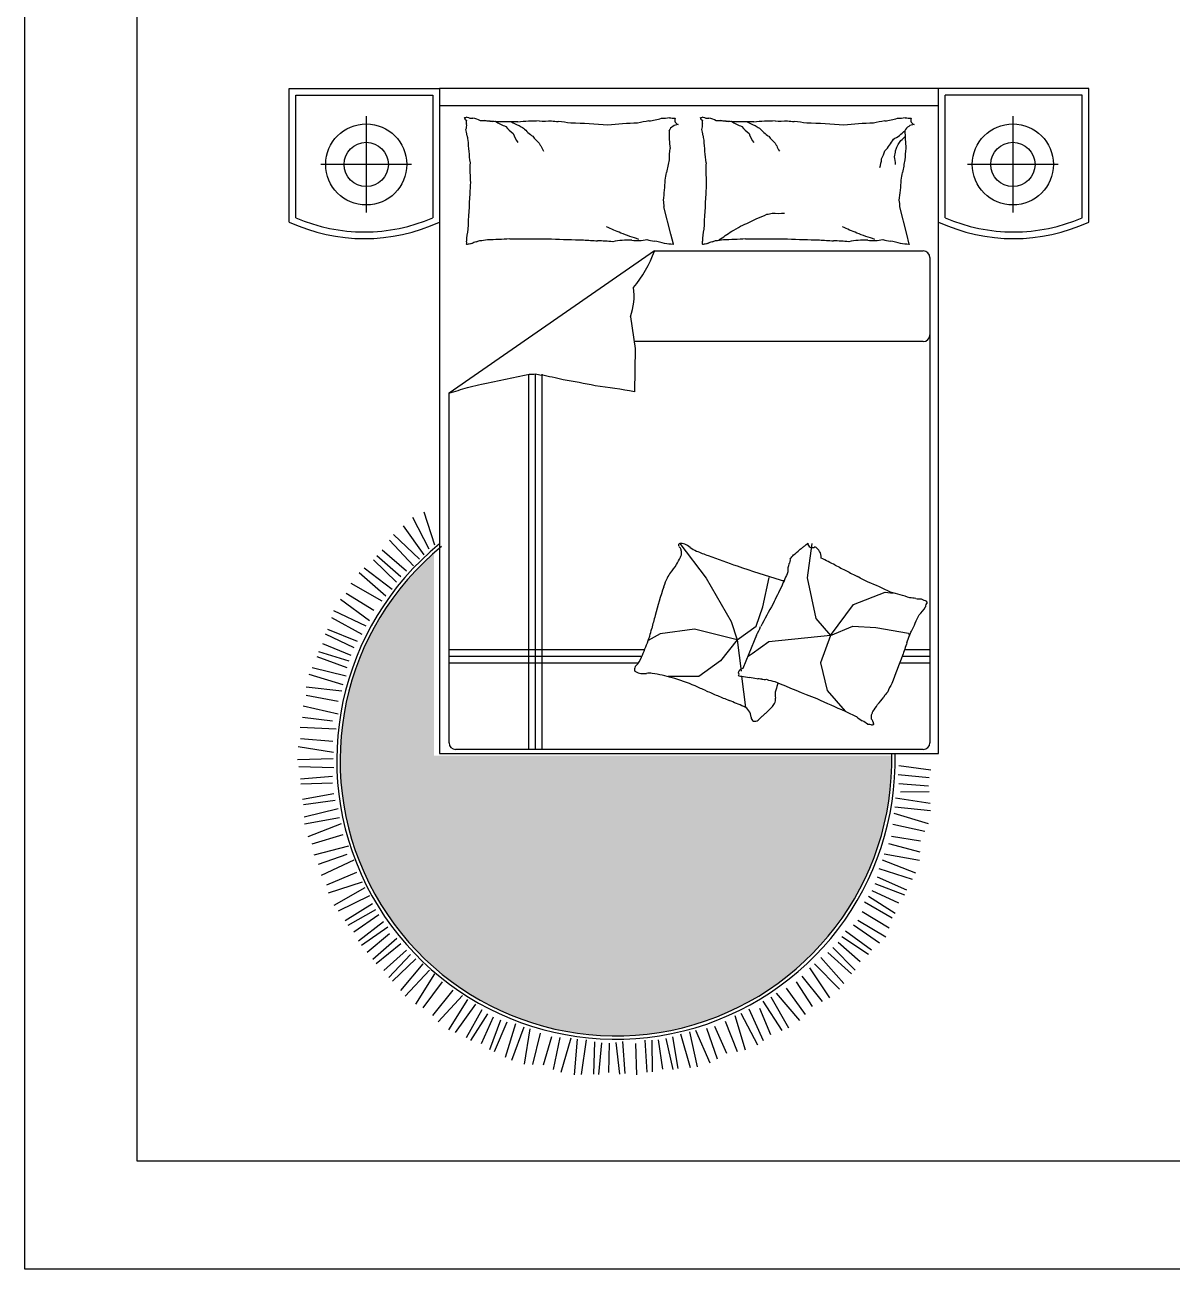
# Model space of a CAD drawing. Header units: inches. Extents: x 7.5 to 50, y 15.4 to 40.2.
# Drawn here: x 28.975 to 32.423, y 15.433 to 19.175 of the extents above; entities that cross this region are included whole.
import ezdxf

# ---------------------------------------------------------------- set-up
doc = ezdxf.new("R2010")
doc.units = ezdxf.units.IN
doc.header["$MEASUREMENT"] = 0
for name, color, linetype in [('02', 2, 'Continuous'), ('4', 4, 'Continuous'), ('8', 8, 'Continuous'), ('kadrbm', 4, 'Continuous')]:
    doc.layers.add(name, color=color, linetype=linetype)

# ---------------------------------------------------------------- blocks, each defined once
blk = doc.blocks.new('kadrbm')
at = {"layer": 'kadrbm', "color": 4}
blk.add_lwpolyline([(0, 0), (0, 24.7972), (21, 24.7972), (21, 0), (0, 0)], close=True, dxfattribs=at)
blk.add_lwpolyline([(20.6631, 0.3257), (20.6631, 24.4603), (0.3369, 24.4603), (0.3369, 0.3257), (20.6631, 0.3257)], dxfattribs=at)

msp = doc.modelspace()

# ---------------------------------------------------------------- hatches: boundary and pattern name
at = {"layer": '8'}
h = msp.add_hatch(dxfattribs=at)
h.set_pattern_fill('AR-CONC', color=256, scale=0.0005, style=0)
h.set_pattern_definition([(50, (-17.38885, 11.563766), (0.09109233, -0.00796954), [0.009525, -0.104775]), (355, (-17.38885, 11.56377), (-0.01762141, 0.09552832), [0.00762, -0.08382]), (100.451, (-17.38126, 11.5631), (0.07347125, 0.08755834), [0.008095, -0.089045]), (46.1842, (-17.38885, 11.58917), (0.13553952, -0.02102116), [0.0142875, -0.1571625]), (96.6356, (-17.37756, 11.58741), (0.1187021, 0.12371278), [0.0121425, -0.1335675]), (351.184, (-17.38885, 11.58917), (0.1187023, 0.12371256), [0.01143, -0.12573]), (21, (-17.37615, 11.582816), (0.07580744, -0.05113276), [0.009525, -0.104775]), (326, (-17.37615, 11.58282), (0.03090101, 0.09209398), [0.00762, -0.08382]), (71.4514, (-17.369835, 11.578554), (0.10670825, 0.04096143), [0.008095, -0.089045]), (37.5, (-17.388852, 11.563766), (0.001544302, 0.04227752), [0, -0.082804, 0, -0.08509, 0, -0.0841375]), (7.5, (-17.388852, 11.563766), (0.03340983, 0.050090287), [0, -0.048514, 0, -0.080899, 0, -0.0320675]), (327.5, (-17.417173, 11.563766), (0.067795298, -0.002864372), [0, -0.03175, 0, -0.09906, 0, -0.131445]), (317.5, (-17.429873, 11.563766), (0.07406459, 0.012713246), [0, -0.041275, 0, -0.065786, 0, -0.093345])])
h.paths.add_polyline_path([(30.8656, 16.9772), (30.2044, 16.9772), (30.2044, 16.5294), (30.8656, 16.5294)])
h.paths.add_polyline_path([(30.2044, 16.9772), (29.9224, 16.9772, 0.14282), (30.0448, 16.5294), (30.2044, 16.5294)])
h.paths.add_polyline_path([(30.2044, 17.5864, 0.211433), (29.9224, 16.9772), (30.2044, 16.9772)])
h.paths.add_polyline_path([(31.5806, 16.9772), (30.8656, 16.9772), (30.8656, 16.5294), (31.4582, 16.5294, 0.14282)])
h.paths.add_polyline_path([(31.4582, 16.5294), (30.8656, 16.5294), (30.8656, 16.142, 0.224177)])
h.paths.add_polyline_path([(30.8656, 16.5294), (30.2044, 16.5294), (30.2044, 16.3401, 0.218), (30.8656, 16.142)])
h.paths.add_polyline_path([(30.2044, 16.5294), (30.0448, 16.5294, 0.075065), (30.2044, 16.3401)])

# ---------------------------------------------------------------- linework, layer by layer
at = {"layer": '02'}
for p, q in [((29.7695, 18.582, -0.6857), (29.7695, 18.9834, -0.6857)), ((29.7695, 18.9834, -0.6857), (30.2212, 18.9834, -0.6857)), ((31.7212, 18.9834), (30.2212, 18.9834)), ((30.2212, 18.9834), (30.2212, 16.9834)), ((32.173, 18.9834, -0.6857), (31.7212, 18.9834, -0.6857)), ((31.7212, 16.9834), (31.7212, 18.9834)), ((32.173, 18.582, -0.6857), (32.173, 18.9834, -0.6857)), ((29.7895, 18.5949, -0.6857), (29.7895, 18.9634, -0.6857)), ((29.7895, 18.9634, -0.6857), (30.2012, 18.9634, -0.6857)), ((30.2012, 18.9634), (30.2012, 18.5949)), ((32.153, 18.9634, -0.6857), (31.7412, 18.9634, -0.6857)), ((31.7412, 18.5949), (31.7412, 18.9634)), ((32.153, 18.5949, -0.6857), (32.153, 18.9634, -0.6857)), ((31.7212, 18.931), (30.2212, 18.931)), ((30.9167, 18.5451), (30.896, 18.6276)), ((31.6259, 18.5451), (31.6052, 18.6276)), ((30.9242, 18.5151), (30.9167, 18.5451)), ((31.6334, 18.5151), (31.6259, 18.5451)), ((30.8677, 18.4949), (30.2497, 18.0675)), ((30.8677, 18.4949), (31.6754, 18.4949)), ((31.6954, 18.4749), (31.6954, 17.0156)), ((30.7952, 18.2972), (30.8089, 18.2018)), ((31.6754, 18.2223), (30.8059, 18.2223)), ((30.8089, 18.2018), (30.8071, 18.0717)), ((30.4901, 16.9956), (30.4901, 18.1245)), ((30.5101, 16.9956), (30.5101, 18.1245)), ((30.5301, 16.9956), (30.5301, 18.1245)), ((30.2497, 17.0156), (30.2497, 18.0675)), ((30.2068, 17.6105), (30.1755, 17.7091)), ((30.1755, 17.5808), (30.1129, 17.6684)), ((30.1896, 17.598), (30.1411, 17.6935)), ((30.1614, 17.5682), (30.0832, 17.6418)), ((30.1223, 17.5322), (30.0488, 17.5949)), ((30.1427, 17.5479), (30.0707, 17.6246)), ((30.9437, 17.615), (31.0228, 17.511)), ((31.3402, 17.6151), (31.3265, 17.512)), ((30.092, 17.4989), (30.0226, 17.566)), ((30.1051, 17.515), (30.0332, 17.5776)), ((30.06, 17.4565), (29.9792, 17.5272)), ((30.0784, 17.4771), (29.9951, 17.5413)), ((30.0489, 17.4412), (29.9556, 17.495)), ((31.0228, 17.511), (31.098, 17.3807)), ((31.1928, 17.4241), (31.2126, 17.513)), ((31.3265, 17.512), (31.3523, 17.3899)), ((30.0102, 17.3823), (29.9237, 17.4466)), ((30.0236, 17.4131), (29.9406, 17.4648)), ((31.4658, 17.4312), (31.5604, 17.469)), ((31.5604, 17.469), (31.5845, 17.4656)), ((30.0006, 17.3661), (29.9036, 17.4121)), ((31.1731, 17.3668), (31.1928, 17.4241)), ((31.397, 17.3384), (31.4658, 17.4312)), ((29.989, 17.3409), (29.897, 17.3919)), ((31.098, 17.3807), (31.1158, 17.3253)), ((31.1158, 17.3253), (31.1731, 17.3668)), ((31.3523, 17.3899), (31.397, 17.3384)), ((31.397, 17.3384), (31.4641, 17.3659)), ((31.4641, 17.3659), (31.5329, 17.3624)), ((29.9648, 17.3014), (29.8788, 17.3425)), ((29.9744, 17.3198), (29.8853, 17.3568)), ((30.8845, 17.3431), (30.8485, 17.3231)), ((30.9873, 17.3569), (30.8845, 17.3431)), ((31.1158, 17.3253), (30.9873, 17.3569)), ((31.174, 17.3392), (31.1509, 17.2828)), ((31.397, 17.3384), (31.2112, 17.3195)), ((31.397, 17.3384), (31.366, 17.2558)), ((31.5329, 17.3624), (31.6309, 17.3452)), ((31.6309, 17.3452), (31.6342, 17.3388)), ((29.9554, 17.2782), (29.8708, 17.3128)), ((30.2497, 17.2966), (30.8383, 17.2966)), ((31.1158, 17.3253), (31.0663, 17.2621)), ((31.1158, 17.3253), (31.1275, 17.2312)), ((31.2112, 17.3195), (31.1613, 17.2834)), ((31.6194, 17.2966), (31.6954, 17.2966)), ((29.9438, 17.2414), (29.8531, 17.2746)), ((29.9492, 17.2615), (29.8581, 17.2895)), ((30.2497, 17.2766), (30.8303, 17.2766)), ((30.2497, 17.2566), (30.8198, 17.2566)), ((31.0663, 17.2621), (31.0011, 17.2147)), ((31.1509, 17.2828), (31.1332, 17.2394)), ((31.1613, 17.2834), (31.1493, 17.2748)), ((31.366, 17.2558), (31.3867, 17.1733)), ((31.6045, 17.2566), (31.6954, 17.2566)), ((31.6126, 17.2766), (31.6954, 17.2766)), ((29.9317, 17.1896), (29.8292, 17.2215)), ((29.9402, 17.216), (29.838, 17.2409)), ((31.1294, 17.2165), (31.1412, 17.1219)), ((29.9277, 17.1712), (29.8206, 17.1826)), ((31.0011, 17.2147), (30.9082, 17.2147)), ((29.9167, 17.1395), (29.8207, 17.1577)), ((31.3867, 17.1733), (31.4403, 17.1108)), ((29.9163, 17.1017), (29.8112, 17.1253)), ((29.8997, 17.0802), (29.8094, 17.0917)), ((29.9102, 17.0565), (29.8026, 17.0615)), ((29.9029, 16.9864), (29.7966, 17.0038)), ((29.9006, 17.0199), (29.8033, 17.0277)), ((31.6754, 16.9956), (30.2697, 16.9956)), ((29.9019, 16.9676), (29.7946, 16.9639)), ((30.2212, 16.9834), (31.7212, 16.9834)), ((29.9031, 16.9399), (29.798, 16.9429)), ((31.6002, 16.9201), (31.6932, 16.9112)), ((31.602, 16.947), (31.6985, 16.9345)), ((29.8999, 16.9145), (29.8036, 16.9064)), ((29.8998, 16.8937), (29.8045, 16.8907)), ((31.602, 16.8933), (31.6914, 16.8861)), ((29.9032, 16.8619), (29.8094, 16.8447)), ((29.9077, 16.8416), (29.8119, 16.8292)), ((31.5924, 16.8502), (31.6962, 16.8336)), ((31.6072, 16.8679), (31.6933, 16.8692)), ((29.9162, 16.8174), (29.814, 16.7923)), ((31.5865, 16.8041), (31.6897, 16.7731)), ((31.59, 16.8226), (31.6969, 16.8123)), ((29.9208, 16.7901), (29.8151, 16.7711)), ((29.9258, 16.772), (29.8255, 16.7326)), ((31.5844, 16.7706), (31.6799, 16.7502)), ((29.9306, 16.7387), (29.8371, 16.7106)), ((31.5796, 16.7351), (31.6666, 16.7204)), ((29.9477, 16.705), (29.8436, 16.6774)), ((31.5706, 16.7123), (31.6651, 16.6877)), ((29.9424, 16.6797), (29.8566, 16.6493)), ((29.9632, 16.6621), (29.8655, 16.6168)), ((31.5522, 16.6633), (31.6524, 16.6246)), ((31.5575, 16.6814), (31.6636, 16.6629)), ((29.9716, 16.6252), (29.8816, 16.5872)), ((31.542, 16.6376), (31.6423, 16.6058)), ((29.9891, 16.5966), (29.8868, 16.5629)), ((29.9969, 16.5794), (29.9034, 16.5266)), ((31.5299, 16.5928), (31.619, 16.5587)), ((31.5367, 16.6124), (31.6249, 16.5732)), ((30.0107, 16.5554), (29.9161, 16.5095)), ((31.5105, 16.5544), (31.5906, 16.5027)), ((31.5207, 16.5714), (31.6011, 16.534)), ((30.0196, 16.5314), (29.938, 16.4798)), ((30.0291, 16.5129), (29.946, 16.4662)), ((31.4919, 16.5085), (31.5725, 16.4589)), ((31.4986, 16.5374), (31.5824, 16.4893)), ((30.0387, 16.4978), (29.9634, 16.4461)), ((30.0528, 16.4772), (29.9774, 16.4188)), ((31.4656, 16.4681), (31.5434, 16.4143)), ((31.4786, 16.4816), (31.5626, 16.4315)), ((30.0661, 16.4612), (29.9867, 16.4062)), ((30.071, 16.4409), (30.0037, 16.3852)), ((31.431, 16.4326), (31.5106, 16.3801)), ((31.4418, 16.4504), (31.5195, 16.393)), ((30.0927, 16.4273), (30.0204, 16.3633)), ((30.1051, 16.4106), (30.0304, 16.3512)), ((30.1218, 16.392), (30.0537, 16.3311)), ((31.4037, 16.3994), (31.4708, 16.3316)), ((31.4196, 16.4164), (31.4862, 16.3579)), ((30.1341, 16.3791), (30.069, 16.3094)), ((30.1498, 16.3655), (30.0803, 16.2984)), ((31.3676, 16.3703), (31.437, 16.2913)), ((31.3884, 16.3853), (31.4598, 16.3203)), ((30.1711, 16.3511), (30.104, 16.2701)), ((30.1911, 16.332), (30.1175, 16.2537)), ((30.2059, 16.3203), (30.1489, 16.229)), ((31.3337, 16.3385), (31.3933, 16.2488)), ((31.3481, 16.3506), (31.4239, 16.2745)), ((30.2296, 16.2965), (30.1713, 16.2182)), ((31.2934, 16.2966), (31.3419, 16.2229)), ((31.3107, 16.314), (31.3713, 16.2374)), ((30.2615, 16.272), (30.2005, 16.1956)), ((30.2905, 16.2551), (30.2167, 16.1767)), ((30.3055, 16.2437), (30.2486, 16.1527)), ((31.2175, 16.2519), (31.2699, 16.1582)), ((31.233, 16.2625), (31.3029, 16.1806)), ((31.2628, 16.2779), (31.32, 16.1987)), ((30.3291, 16.2293), (30.2679, 16.1438)), ((30.3484, 16.2124), (30.3013, 16.1281)), ((31.151, 16.2156), (31.1944, 16.1198)), ((31.1829, 16.2178), (31.2165, 16.1385)), ((31.1932, 16.2386), (31.2502, 16.1502)), ((30.3656, 16.2007), (30.3148, 16.12)), ((30.3827, 16.1906), (30.3462, 16.1099)), ((30.4042, 16.1816), (30.3711, 16.0922)), ((30.424, 16.1751), (30.3857, 16.0864)), ((30.4491, 16.17), (30.4185, 16.0694)), ((31.0802, 16.1784), (31.1158, 16.0874)), ((31.1093, 16.1951), (31.1403, 16.0919)), ((31.1267, 16.2024), (31.177, 16.1075)), ((30.4749, 16.1601), (30.4373, 16.0595)), ((30.4931, 16.1551), (30.4757, 16.0488)), ((30.5241, 16.1423), (30.5006, 16.0475)), ((30.5581, 16.131), (30.5332, 16.0464)), ((30.9219, 16.131), (30.9378, 16.0357)), ((30.9458, 16.1404), (30.9746, 16.0392)), ((30.9729, 16.146), (30.9958, 16.0411)), ((30.9909, 16.1517), (31.0339, 16.0529)), ((31.0239, 16.1577), (31.0555, 16.0653)), ((31.0479, 16.1628), (31.0836, 16.0821)), ((30.5826, 16.1291), (30.5633, 16.0333)), ((30.6161, 16.1273), (30.5862, 16.0239)), ((30.6347, 16.1241), (30.6256, 16.0171)), ((30.6623, 16.122), (30.6468, 16.018)), ((30.6872, 16.1158), (30.6837, 16.0193)), ((30.7078, 16.1132), (30.6994, 16.0182)), ((30.7311, 16.1121), (30.7295, 16.0235)), ((30.7509, 16.1139), (30.7622, 16.0192)), ((30.7714, 16.1171), (30.7778, 16.0207)), ((30.8105, 16.1111), (30.8135, 16.0165)), ((30.8383, 16.1214), (30.8443, 16.025)), ((30.859, 16.1209), (30.86, 16.0255)), ((30.8788, 16.1217), (30.8919, 16.034)), ((30.9018, 16.1258), (30.9224, 16.0327))]:
    msp.add_line(p, q, dxfattribs=at)
for centre, radius, start, end in [((30.2938, 18.8973), 0.00342, 291.7883, 340.436), ((30.2956, 18.8919), 0.00232, 340.436, 101.8931), ((30.2951, 18.9212), 0.0251, 274.3025, 291.7883), ((30.3017, 18.8927), 0.00428, 201.9904, 281.8931), ((30.2702, 18.8723), 0.0328, 338.579, 8.1335), ((30.3171, 18.8828), 0.0156, 158.579, 201.9904), ((30.3192, 18.9227), 0.0289, 239.3487, 274.3025), ((30.3164, 18.8402), 0.0539, 59.3487, 84.7408), ((30.3166, 18.0663), 0.8208, 84.7408, 88.0921), ((30.4068, 17.3894), 1.4943, 88.0921, 90.5757), ((30.5297, 18.0127), 0.8732, 90.5757, 94.8018), ((30.5337, 19.1753), 0.2897, 267.4614, 274.8018), ((30.5849, 19.0366), 0.1524, 259.8101, 267.4614), ((30.5221, 18.3581), 0.5293, 79.8101, 83.9133), ((30.6157, 17.83), 1.049, 83.9133, 90), ((30.8166, 18.1963), 0.6827, 90, 97.5469), ((30.8823, 18.6458), 0.2422, 97.5469, 105.744), ((30.8058, 19.1875), 0.3048, 278.4372, 285.744), ((30.8885, 19.0553), 0.1611, 270, 278.4372), ((30.9416, 18.8413), 0.0342, 94.4002, 153.4195), ((30.9298, 18.9845), 0.0904, 258.7276, 270), ((30.9415, 18.8883), 0.0131, 153.4195, 258.7276), ((31.003, 18.8973), 0.00342, 291.7883, 340.436), ((31.0048, 18.8919), 0.00232, 340.436, 101.8931), ((31.0044, 18.9212), 0.0251, 274.3025, 291.7883), ((31.0109, 18.8927), 0.00428, 201.9904, 281.8931), ((30.9794, 18.8723), 0.0328, 338.579, 8.1335), ((31.0263, 18.8828), 0.0156, 158.579, 201.9904), ((31.0284, 18.9227), 0.0289, 239.3487, 274.3025), ((31.0257, 18.8402), 0.0539, 59.3487, 84.7408), ((31.0258, 18.0663), 0.8208, 84.7408, 88.0921), ((31.1161, 17.3894), 1.4943, 88.0921, 90.5757), ((31.2389, 18.0127), 0.8732, 90.5757, 94.8018), ((31.243, 19.1753), 0.2897, 267.4614, 274.8018), ((31.2942, 19.0366), 0.1524, 259.8101, 267.4614), ((31.2313, 18.3581), 0.5293, 79.8101, 83.9133), ((31.3249, 17.83), 1.049, 83.9133, 90), ((31.5258, 18.1963), 0.6827, 90, 97.5469), ((31.5916, 18.6458), 0.2422, 97.5469, 105.744), ((31.515, 19.1875), 0.3048, 278.4372, 285.744), ((31.5977, 19.0553), 0.1611, 270, 278.4372), ((31.6508, 18.8413), 0.0342, 94.4002, 153.4195), ((31.639, 18.9845), 0.0904, 258.7276, 270), ((31.6508, 18.8883), 0.0131, 153.4195, 258.7276), ((30.0602, 18.8087), 0.246, 8.1335, 12.1095), ((30.5003, 18.87), 0.1983, 187.6809, 192.1095), ((31.2178, 18.8821), 0.9131, 183.3687, 187.6809), ((31.403, 18.8569), 0.4918, 180, 186.2324), ((30.7694, 18.8087), 0.246, 8.1335, 12.1095), ((31.2095, 18.87), 0.1983, 187.6809, 192.1095), ((31.9271, 18.8821), 0.9131, 183.3687, 187.6809), ((32.1122, 18.8569), 0.4918, 180, 186.2324), ((31.1151, 18.7692), 0.204, 170.3156, 180), ((31.8244, 18.7692), 0.204, 170.3156, 180), ((30.9914, 18.7407), 0.6787, 178.3669, 183.3687), ((31.7733, 18.5828), 0.882, 167.8016, 170.3156), ((31.7007, 18.7407), 0.6787, 178.3669, 183.3687), ((32.4825, 18.5828), 0.882, 167.8016, 170.3156), ((30.5898, 18.7753), 0.3171, 347.8016, 351.9949), ((31.299, 18.7753), 0.3171, 347.8016, 351.9949), ((31.6771, 18.6281), 1.3652, 176.945, 178.3669), ((30.2417, 18.739), 0.6588, 351.9949, 357.3351), ((32.3864, 18.6281), 1.3652, 176.945, 178.3669), ((30.9509, 18.739), 0.6588, 351.9949, 357.3351), ((43.9225, 17.8334), 13.6356, 176.49514, 176.94504), ((30.8284, 18.6308), 0.0677, 357.3351, 14.0452), ((44.6318, 17.8334), 13.6356, 176.49514, 176.94504), ((31.5376, 18.6308), 0.0677, 357.3351, 14.0452), ((29.9953, 19.0673, -0.6857), 0.5353, 245.0382, 294.9618), ((29.9953, 19.0673, -0.6857), 0.5153, 246.4481, 293.5519), ((31.9471, 19.0673, -0.6857), 0.5353, 245.0382, 294.9618), ((31.9471, 19.0673, -0.6857), 0.5153, 246.4481, 293.5519), ((30.6226, 18.5043), 0.3212, 170.0016, 176.4951), ((30.3213, 18.5666), 0.0453, 282.869, 297.2841), ((30.3329, 18.6719), 0.1459, 273.574, 282.869), ((30.3596, 19.6937), 1.164, 270.2865, 273.574), ((30.529, 24.2496), 5.7185, 269.0296, 270.2865), ((30.7107, 21.8899), 3.3622, 267.3904, 269.0296), ((30.7517, 19.7407), 1.2165, 265.3824, 267.3904), ((30.6289, 17.1224), 1.4048, 85.3824, 87.2509), ((30.7881, 18.2972), 0.2301, 87.2509, 101.5586), ((30.8155, 18.672), 0.1459, 263.5659, 281.5586), ((30.8805, 18.6433), 0.1197, 252.6136, 263.5659), ((31.3319, 18.5043), 0.3212, 170.0016, 176.4951), ((31.0305, 18.5666), 0.0453, 282.869, 297.2841), ((31.0422, 18.6719), 0.1459, 273.574, 282.869), ((31.0688, 19.6937), 1.164, 270.2865, 273.574), ((31.2382, 24.2496), 5.7185, 269.0296, 270.2865), ((31.4199, 21.8899), 3.3622, 267.3904, 269.0296), ((31.4609, 19.7407), 1.2165, 265.3824, 267.3904), ((31.3382, 17.1224), 1.4048, 85.3824, 87.2509), ((31.4973, 18.2972), 0.2301, 87.2509, 101.5586), ((31.5247, 18.672), 0.1459, 263.5659, 281.5586), ((31.5897, 18.6433), 0.1197, 252.6136, 263.5659), ((30.2836, 18.5184), 0.0193, 350.0016, 16.6978), ((30.3028, 18.5137), 0.00132, 16.6978, 97.1204), ((30.3285, 18.4301), 0.0875, 97.1204, 106.2212), ((30.3528, 18.4487), 0.0767, 106.2212, 117.2841), ((30.5156, 18.624), 0.3751, 320.3555, 339.8512), ((30.8292, 18.2978), 0.2297, 72.6136, 80.5159), ((30.8786, 18.2469), 0.2708, 80.5159, 85.9171), ((30.9241, 18.5141), 0.000917, 85.9171, 194.0449), ((30.9928, 18.5184), 0.0193, 350.0016, 16.6978), ((31.012, 18.5137), 0.00132, 16.6978, 97.1204), ((31.0377, 18.4301), 0.0875, 97.1204, 106.2212), ((31.062, 18.4487), 0.0767, 106.2212, 117.2841), ((31.5385, 18.2978), 0.2297, 72.6136, 80.5159), ((31.5878, 18.2469), 0.2708, 80.5159, 85.9171), ((31.6333, 18.5141), 0.000917, 85.9171, 194.0449), ((31.6754, 18.4749), 0.02, 0, 90), ((30.6261, 18.3593), 0.1801, 339.8512, 8.1356), ((31.6754, 18.2423), 0.02, 270, 0), ((29.5817, 22.0863), 4.0646, 280.7276, 282.9255), ((30.4987, 18.1823), 0.0581, 262.2696, 280.7276), ((30.5539, 18.3142), 0.1942, 256.8096, 262.2696), ((30.0187, 15.6581), 2.5158, 76.8096, 78.3259), ((29.7458, 19.8321), 1.8351, 285.9352, 287.7364), ((30.1578, 18.7249), 0.6574, 282.9255, 285.9352), ((30.1659, 15.555), 2.588, 78.3259, 80.505), ((30.1836, 14.3434), 3.7801, 80.505, 82.308), ((30.7515, 16.9633), 0.8392, 129.1867, 1.3724), ((30.7515, 16.9633), 0.8292, 129.1867, 1.3724), ((30.944, 17.6106), 0.00443, 93.9484, 233.4803), ((30.9336, 17.5937), 0.0142, 10.4074, 53.4208), ((30.9461, 17.5798), 0.0352, 69.6548, 93.9484), ((30.8717, 17.5823), 0.0771, 2.7286, 10.4074), ((30.9374, 17.5565), 0.0601, 51.4146, 69.6548), ((31.0243, 17.6654), 0.0792, 231.4146, 247.2931), ((31.3169, 18.3645), 0.8371, 247.2931, 249.8713), ((31.1536, 17.7539), 0.2176, 307.2151, 313.5224), ((30.9132, 18.129), 0.6605, 306.2163, 307.2151), ((31.5457, 17.2996), 0.3825, 126.2163, 127.5287), ((31.3511, 17.5758), 0.0452, 127.5287, 134.1274), ((31.2799, 17.6659), 0.0697, 308.8136, 314.1274), ((31.3412, 17.6152), 0.0127, 176.7545, 308.8136), ((31.3327, 17.5734), 0.0359, 356.7545, 62.7098), ((30.6311, 17.7324), 0.352, 329.0944, 333.1821), ((30.9102, 17.5913), 0.0393, 333.1821, 345.4291), ((30.9334, 17.5853), 0.0153, 345.4291, 2.7286), ((32.7819, 22.3617), 5.0942, 249.8713, 250.9164), ((31.3141, 17.536), 0.0458, 157.5838, 188.0492), ((31.2534, 17.5667), 0.0226, 324.1064, 8.0492), ((31.2225, 17.626), 0.0774, 313.5224, 324.1064), ((29.9907, 14.7975), 3.0972, 62.7098, 63.5853), ((30.9783, 17.4756), 0.081, 140.2995, 153.9265), ((30.7667, 17.6512), 0.194, 320.2995, 329.0944), ((32.1446, 20.5196), 3.145, 250.9164, 253.3915), ((32.1795, 17.1038), 1.0054, 154.9471, 157.5838), ((32.3417, 19.3384), 2.0162, 242.5001, 243.5853), ((34.2951, 22.9279), 6.1019, 242.15178, 242.50014), ((28.7825, 12.3364), 5.8383, 62.15178, 62.50792), ((32.8017, 16.8714), 2.003, 162.1604, 164.7375), ((31.082, 17.4248), 0.1965, 153.9265, 162.1604), ((32.7519, 16.7191), 1.6868, 152.9116, 154.9471), ((31.279, 17.6175), 0.1166, 253.3915, 259.2634), ((31.2888, 16.9154), 0.6236, 62.5079, 69.2514), ((31.4827, 17.0491), 0.43, 69.2514, 77.3748), ((31.6388, 17.3883), 0.063, 77.3748, 93.3881), ((31.6661, 17.5081), 0.0599, 256.9598, 273.3881), ((31.6963, 17.4916), 0.0509, 238.3083, 256.9598), ((31.6906, 17.4421), 0.0058, 180.9614, 238.3083), ((32.5802, 16.6523), 1.5652, 150.064, 152.9116), ((31.614, 17.4576), 0.0755, 310.5086, 333.6668), ((31.6985, 17.4244), 0.0168, 130.5086, 180.9614), ((32.4593, 16.9648), 1.6481, 164.7375, 166.159), ((30.9882, 17.4461), 0.2143, 330.064, 337.7645), ((29.254, 18.5325), 2.6619, 333.6668, 334.8268), ((30.6804, 17.3868), 0.1798, 339.2227, 343.6878), ((30.3295, 17.4895), 0.5454, 343.6878, 346.159), ((31.1162, 17.5095), 0.5454, 339.2919, 341.7631), ((31.4715, 17.4153), 0.1798, 334.8268, 339.2919), ((28.3597, 18.2673), 2.6619, 338.0627, 339.2227), ((33.1785, 16.7622), 1.6481, 160.3416, 161.7631), ((30.7588, 17.3011), 0.0755, 314.9045, 338.0627), ((33.4672, 16.52), 2.003, 157.7645, 160.3416), ((30.8239, 17.2357), 0.0168, 134.9045, 185.3572), ((30.813, 17.2347), 0.0058, 185.3572, 242.7041), ((30.8337, 17.2748), 0.0509, 242.7041, 261.3557), ((30.8351, 17.2837), 0.0599, 261.3557, 277.784), ((30.8517, 17.1619), 0.063, 81.7707, 97.784), ((30.7992, 16.7987), 0.43, 73.6473, 81.7707), ((31.1171, 17.2217), 0.00467, 287.1867, 70.6201), ((31.1192, 17.2081), 0.0092, 70.6201, 94.2593), ((31.14, 17.2174), 0.0231, 107.1867, 157.7645), ((31.1269, 17.2504), 0.034, 262.0178, 274.2593), ((31.1797, 17.4054), 0.1955, 255.1193, 262.0178), ((30.7446, 16.6129), 0.6236, 66.9038, 73.6473), ((28.699, 11.8162), 5.8383, 66.54766, 66.9038), ((31.1285, 17.0341), 0.1794, 75.1193, 82.3216), ((31.1802, 17.1364), 0.0712, 82.3216, 94.5118), ((31.1991, 17.2727), 0.0663, 261.8784, 274.5118), ((31.2461, 17.3154), 0.1166, 248.9957, 261.8784), ((32.4827, 20.0846), 3.145, 246.5205, 248.9957), ((32.1881, 16.8632), 1.0054, 160.6552, 161.9797), ((31.7503, 17.0942), 0.1965, 149.5306, 157.7645), ((33.4511, 22.77), 6.1019, 246.54766, 246.89602), ((31.8479, 19.0121), 2.0162, 246.896, 247.9812), ((29.9308, 14.2716), 3.0972, 67.1056, 67.9812), ((31.2087, 17.1453), 0.0226, 328.5023, 12.4451), ((31.2756, 17.16), 0.0458, 161.9797, 192.4451), ((33.4699, 21.7832), 5.0942, 245.4754, 246.5205), ((31.3984, 17.2653), 0.194, 315.9036, 324.6985), ((31.6266, 17.1122), 0.081, 135.9036, 149.5306), ((31.1217, 17.0918), 0.0359, 1.1504, 67.1056), ((30.7639, 17.599), 0.6605, 310.6122, 311.611), ((31.058, 17.2679), 0.2176, 311.611, 317.9183), ((31.162, 17.1739), 0.0774, 317.9183, 328.5023), ((31.8216, 17.8559), 0.8371, 242.8972, 245.4754), ((31.4868, 17.1221), 0.0393, 328.7862, 341.0332), ((31.2367, 17.3128), 0.352, 324.6985, 328.7862), ((31.1703, 17.0928), 0.0127, 181.1504, 313.2095), ((31.1313, 17.1343), 0.0697, 313.2095, 318.5233), ((31.2174, 17.0582), 0.0452, 131.9246, 138.5233), ((31.4428, 16.8072), 0.3825, 130.6122, 131.9246), ((31.5282, 17.1523), 0.0792, 227.0187, 242.8972), ((31.4669, 17.0272), 0.0601, 47.0187, 65.2589), ((31.5076, 17.0359), 0.0352, 65.2589, 89.5525), ((31.5051, 17.1022), 0.0153, 341.0332, 358.3327), ((31.4429, 17.0891), 0.0771, 358.3327, 6.0115), ((31.5107, 17.0762), 0.0142, 6.0115, 49.0249), ((31.5266, 17.0666), 0.00443, 89.5525, 162.3233), ((31.5308, 17.0758), 0.0063, 162.3233, 229.0249), ((30.2697, 17.0156), 0.02, 180, 270), ((31.6754, 17.0156), 0.02, 270, 0)]:
    msp.add_arc(centre, radius, start, end, dxfattribs=at)
at = {"layer": '4'}
for p, q in [((30.0009, 18.9008, -0.6857), (30.0009, 18.6108, -0.6857)), ((31.9447, 18.9008, -0.6857), (31.9447, 18.6108, -0.6857)), ((30.1372, 18.7552, -0.6857), (29.8647, 18.7552, -0.6857)), ((32.081, 18.7552, -0.6857), (31.8084, 18.7552, -0.6857))]:
    msp.add_line(p, q, dxfattribs=at)
for centre, radius in [((30.0009, 18.7552, -0.6857), 0.1219), ((31.9447, 18.7552, -0.6857), 0.1219), ((30.0009, 18.7552, -0.6857), 0.0666), ((31.9447, 18.7552, -0.6857), 0.0666)]:
    msp.add_circle(centre, radius, dxfattribs=at)
for centre, radius, start, end in [((30.3824, 18.9839), 0.0992, 254.0648, 274.2159), ((30.4481, 18.9651), 0.0992, 233.9136, 254.0648), ((30.501, 18.9283), 0.0992, 216.1766, 233.9136), ((30.5443, 19.0909), 0.234, 242.7604, 249.1397), ((30.5086, 18.9324), 0.0768, 231.6114, 242.7604), ((30.7446, 19.1467), 0.3916, 226.1885, 231.6114), ((31.0916, 18.9839), 0.0992, 254.0648, 274.2159), ((31.1574, 18.9651), 0.0992, 233.9136, 254.0648), ((31.2102, 18.9283), 0.0992, 216.1766, 233.9136), ((31.2535, 19.0909), 0.234, 242.7604, 249.1397), ((31.2179, 18.9324), 0.0768, 231.6114, 242.7604), ((31.4538, 19.1467), 0.3916, 226.1885, 231.6114), ((30.5367, 18.8795), 0.0992, 198.4397, 216.1766), ((30.6763, 18.9816), 0.2252, 219.0349, 226.1885), ((31.2459, 18.8795), 0.0992, 198.4397, 216.1766), ((31.3856, 18.9816), 0.2252, 219.0349, 226.1885), ((31.4614, 18.8957), 0.1399, 314.9024, 332.6012), ((31.5216, 18.9557), 0.1399, 297.2036, 314.9024), ((31.5602, 18.8501), 0.0526, 318.5571, 334.6449), ((31.5546, 18.9), 0.0899, 306.2641, 318.5571), ((30.5638, 18.8425), 0.0493, 208.3168, 219.0349), ((30.7098, 18.8896), 0.2002, 203.0028, 208.3168), ((31.2731, 18.8425), 0.0493, 208.3168, 219.0349), ((31.419, 18.8896), 0.2002, 203.0028, 208.3168), ((31.426, 18.8363), 0.1399, 332.6012, 343.485), ((31.5359, 18.7965), 0.0562, 341.2201, 0), ((31.4012, 18.8729), 0.2056, 338.1851, 341.2201), ((31.4593, 18.8715), 0.1511, 334.6449, 338.1851), ((31.411, 18.7857), 0.1399, 343.485, 354.3689), ((31.5006, 18.7553), 0.0915, 0, 14.6851), ((30.9965, 19.0668), 0.5066, 290.6743, 294.3265), ((31.2011, 18.663), 0.058, 274.0828, 290.6743), ((31.2385, 18.8802), 0.2721, 266.4448, 274.0828), ((30.4289, 17.8901), 0.7387, 64.6889, 66.5156), ((30.9601, 18.8342), 0.3126, 296.4985, 302.135), ((30.5364, 19.8746), 1.4323, 294.3265, 296.4985), ((31.1381, 17.8901), 0.7387, 64.6889, 66.5156), ((30.4721, 17.8713), 0.7387, 66.5156, 68.3423), ((30.5207, 17.8522), 0.7387, 68.3423, 70.572), ((30.5749, 17.8331), 0.7387, 70.572, 72.8018), ((30.6731, 19.1452), 0.7286, 302.135, 305.8263), ((31.1813, 17.8713), 0.7387, 66.5156, 68.3423), ((31.23, 17.8522), 0.7387, 68.3423, 70.572), ((31.2842, 17.8331), 0.7387, 70.572, 72.8018)]:
    msp.add_arc(centre, radius, start, end, dxfattribs=at)

# ---------------------------------------------------------------- block references
at = {"layer": 'kadrbm'}
msp.add_blockref('kadrbm', (28.9748, 15.4325), dxfattribs=at)

doc.saveas('drawing.dxf')
